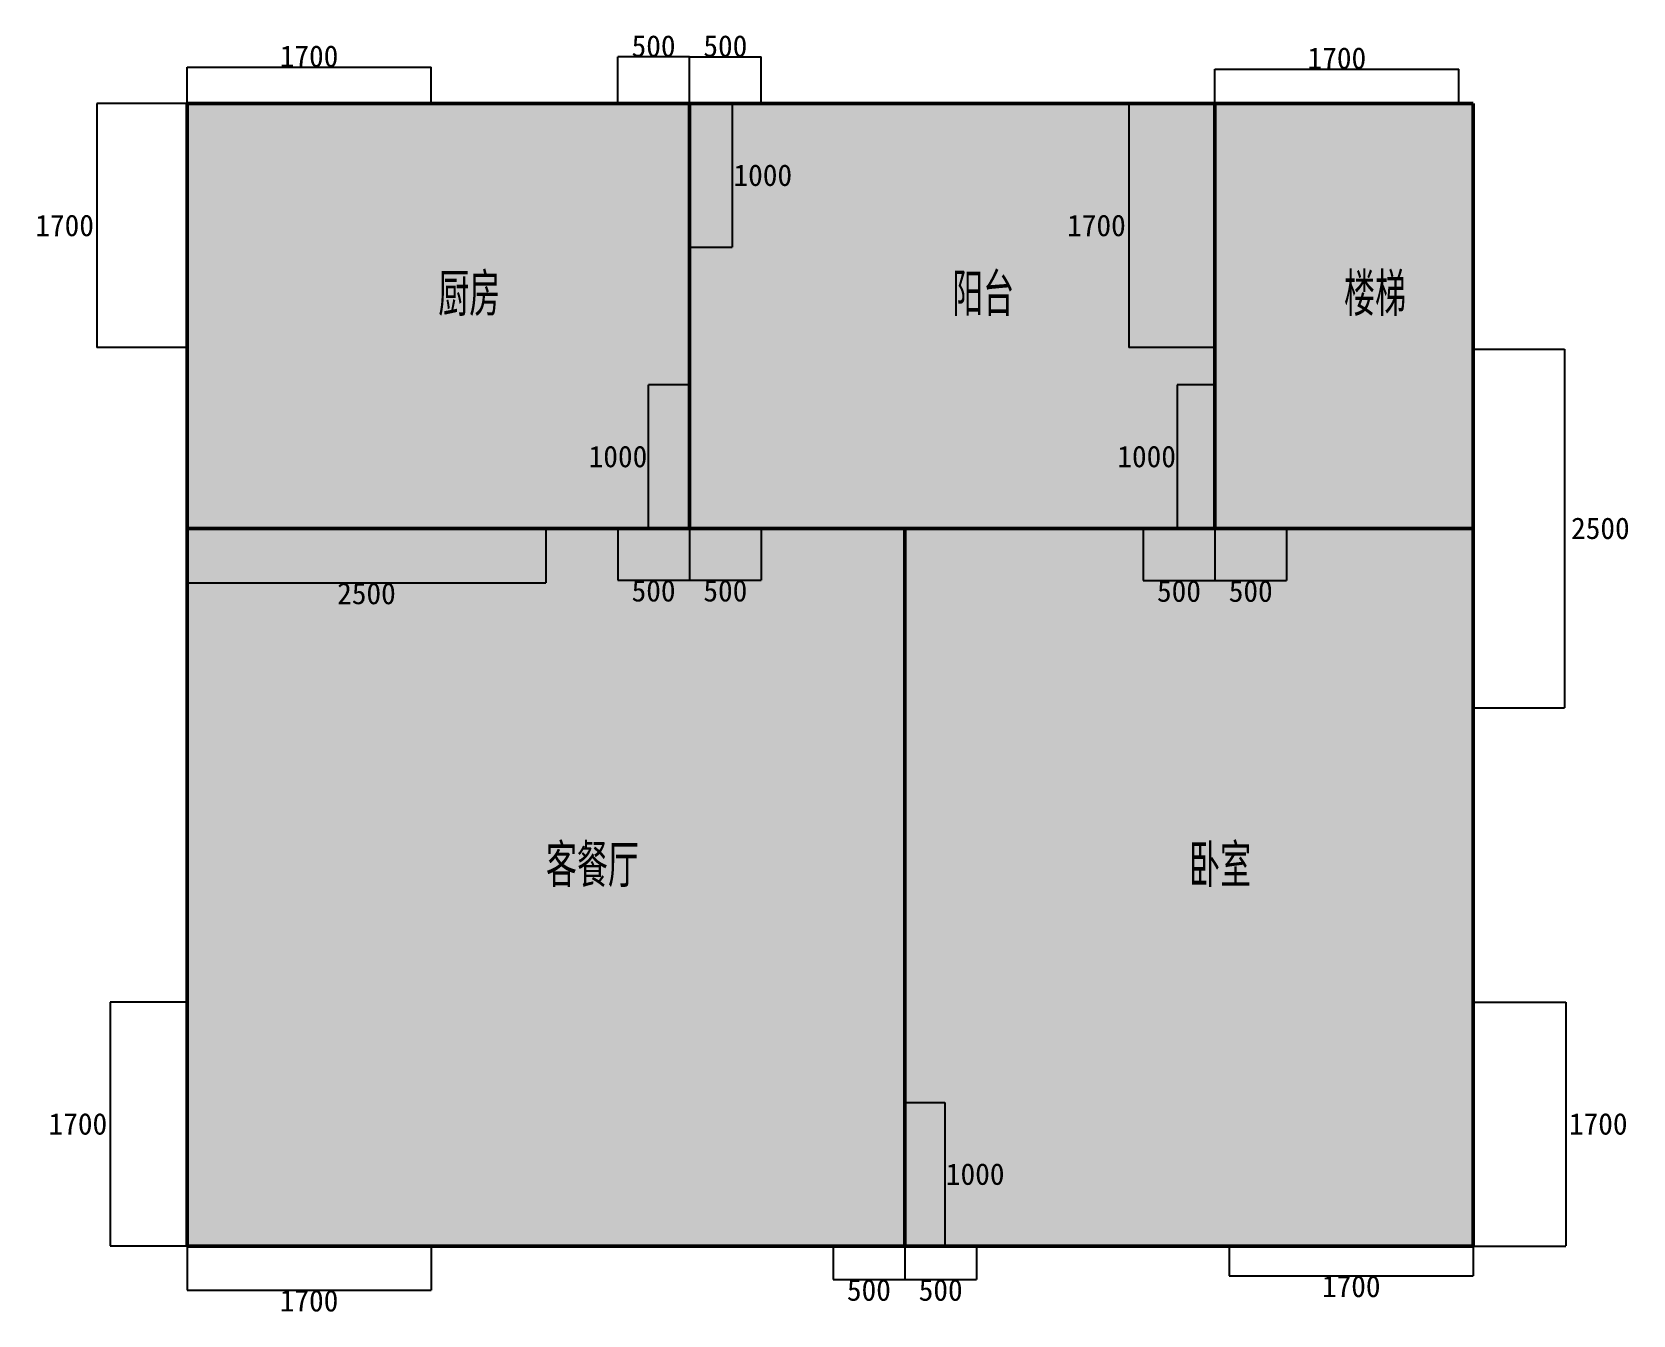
# Model space of a CAD drawing. Header units: millimetres. Extents: x -10775 to 97554, y -20484 to 9827.
# Drawn here: x 12016 to 23169, y -3766 to 5173 of the extents above; entities that cross this region are included whole.
import ezdxf

# ---------------------------------------------------------------- set-up
doc = ezdxf.new("R2010")
doc.units = ezdxf.units.MM
for name, color, linetype, lineweight in [('GANIO_BEAM', 5, 'Continuous', 50), ('GANIO_SHEARWALL', 1, 'Continuous', 50), ('GANIO_SPACE', 3, 'Continuous', 50), ('GANIO_WALL', 2, 'Continuous', 50), ('GANIO_WinDoor', 4, 'Continuous', 50)]:
    doc.layers.add(name, color=color, linetype=linetype, lineweight=lineweight)
doc.layers.add('GANIO_SLAB', color=6, linetype='Continuous')
doc.layers.add('GANIO_Text', color=3, linetype='Continuous')
doc.styles.add('AIstructureText', font='txt.shx', dxfattribs={"bigfont": 'gbcbig.shx'})
doc.dimstyles.get("Standard").update_dxf_attribs({"dimtxt": 0.18, "dimasz": 0.18, "dimexe": 0.18, "dimexo": 0.0625, "dimgap": 0.09, "dimtad": 0, "dimtih": 1, "dimtoh": 1, "dimdec": 4, "dimzin": 0, "dimdsep": 46, "dimtxsty": 'Standard', "dimcen": 0.09, "dimadec": 0, "dimazin": 0, "dimtfac": 1, "dimtdec": 4, "dimtofl": 0, "dimtmove": 0, "dimatfit": 3, "dimfxl": 1, "dimtolj": 1, "dimtzin": 0, "dimarcsym": 0})

# ---------------------------------------------------------------- blocks, each defined once
blk = doc.blocks.new('space2026042410032595568960')
at = {"layer": 'GANIO_SPACE', "color": 3, "const_width": 1}
blk.add_lwpolyline([(16596.10125775839, 4674.423595636614), (20256.1012577584, 4674.423595636614), (20256.1012577584, 3569.423595636627), (20256.10125775839, 2819.423595636627), (20256.10125775839, 1714.423595636642), (18946.10125775839, 1714.423595636642), (18096.10125775839, 1714.423595636642), (17246.10125775839, 1714.423595636641), (16596.10125775839, 1714.423595636642), (16596.10125775839, 2819.423595636637), (16596.10125775839, 3569.423595636637)], close=True, dxfattribs=at)
at = {"layer": 'GANIO_Text', "color": 3, "style": 'AIstructureText'}
blk.add_text('阳台', height=300, dxfattribs=at).set_placement((18426.1012577584, 3194.423595636627))
blk = doc.blocks.new('space2026042410032595568960space20260424100325955689609556896')
at = {"layer": 'GANIO_SPACE', "color": 3, "const_width": 1}
blk.add_lwpolyline([(13096.10125775839, 4674.423595636615), (16596.10125775839, 4674.423595636614), (16596.10125775839, 3569.423595636637), (16596.10125775839, 2819.423595636637), (16596.10125775839, 1714.423595636642), (13096.10125775839, 1714.423595636642)], close=True, dxfattribs=at)
at = {"layer": 'GANIO_Text', "color": 3, "style": 'AIstructureText'}
blk.add_text('厨房', height=300, dxfattribs=at).set_placement((14846.10125775839, 3194.423595636628))
blk = doc.blocks.new('space2026042410032595568960space20260424100325955689609556896space2026042410032595568960space202604241003259556896095568969556896')
at = {"layer": 'GANIO_SPACE', "color": 3, "const_width": 1}
blk.add_lwpolyline([(20256.1012577584, 4674.423595636614), (22056.10125775838, 4674.423595636615), (22056.10125775838, 1714.423595636642), (20256.10125775839, 1714.423595636642), (20256.10125775839, 2819.423595636627), (20256.1012577584, 3569.423595636627)], close=True, dxfattribs=at)
at = {"layer": 'GANIO_Text', "color": 3, "style": 'AIstructureText'}
blk.add_text('楼梯', height=300, dxfattribs=at).set_placement((21156.10125775839, 3194.423595636628))
blk = doc.blocks.new('space2026042410032595568960space20260424100325955689609556896space2026042410032595568960space202604241003259556896095568969556896space2026042410032595568960space20260424100325955689609556896space2026042410032595568960space2026042410032595568960955689695568969556896')
at = {"layer": 'GANIO_SPACE', "color": 3, "const_width": 1}
blk.add_lwpolyline([(18946.10125775839, 1714.423595636642), (20256.10125775839, 1714.423595636642), (22056.10125775838, 1714.423595636642), (22056.10125775838, -3285.576404363389), (18096.10125775839, -3285.576404363388), (18096.10125775839, 1714.423595636642)], close=True, dxfattribs=at)
at = {"layer": 'GANIO_Text', "color": 3, "style": 'AIstructureText'}
blk.add_text('卧室', height=300, dxfattribs=at).set_placement((20076.10125775838, -785.5764043633732))
blk = doc.blocks.new('space2026042410032595568960space20260424100325955689609556896space2026042410032595568960space202604241003259556896095568969556896space2026042410032595568960space20260424100325955689609556896space2026042410032595568960space2026042410032595568960955689695568969556896space2026042410032595568960space20260424100325955689609556896space2026042410032595568960space202604241003259556896095568969556896space2026042410032595568960space20260424100325955689609556896space2026042410032595568960space20260424100325955689609556896955689695568969556896')
at = {"layer": 'GANIO_SPACE', "color": 3, "const_width": 1}
blk.add_lwpolyline([(13096.10125775839, 1714.423595636642), (16596.10125775839, 1714.423595636642), (17246.10125775839, 1714.423595636641), (18096.10125775839, 1714.423595636642), (18096.10125775839, -3285.576404363388), (13096.10125775839, -3285.576404363389)], close=True, dxfattribs=at)
at = {"layer": 'GANIO_Text', "color": 3, "style": 'AIstructureText'}
blk.add_text('客餐厅', height=300, dxfattribs=at).set_placement((15596.10125775839, -785.5764043633732))
blk = doc.blocks.new('AIstructureGAN2026042410032578300')
at = {"layer": 'GANIO_WALL', "color": 2, "lineweight": 50}
for p, q in [((13096.101, 4674.424), (16596.101, 4674.424)), ((13096.101, 1714.424), (13096.101, 4674.424)), ((16596.101, 4674.424), (20256.101, 4674.424)), ((16596.101, 3569.424), (16596.101, 4674.424)), ((20256.101, 4674.424), (22056.101, 4674.424)), ((20256.101, 3569.424), (20256.101, 4674.424)), ((22056.101, 1714.424), (22056.101, 4674.424)), ((16596.101, 1714.424), (16596.101, 2819.424)), ((20256.101, 1714.424), (20256.101, 2819.424)), ((13096.101, 1714.424), (16596.101, 1714.424)), ((13096.101, -3285.576), (13096.101, 1714.424)), ((16596.101, 1714.424), (17246.101, 1714.424)), ((18096.101, -3285.576), (18096.101, 1714.424)), ((18946.101, 1714.424), (20256.101, 1714.424)), ((20256.101, 1714.424), (22056.101, 1714.424)), ((22056.101, -3285.576), (22056.101, 1714.424)), ((13096.101, -3285.576), (18096.101, -3285.576)), ((18096.101, -3285.576), (22056.101, -3285.576))]:
    blk.add_line(p, q, dxfattribs=at)
at = {"layer": 'GANIO_WinDoor', "color": 4, "lineweight": 50}
for p, q in [((16596.101, 2819.424), (16596.101, 3569.424)), ((20256.101, 2819.424), (20256.101, 3569.424)), ((17246.101, 1714.424), (18096.101, 1714.424)), ((18096.101, 1714.424), (18946.101, 1714.424))]:
    blk.add_line(p, q, dxfattribs=at)
for name in ['space2026042410032595568960space20260424100325955689609556896', 'space2026042410032595568960', 'space2026042410032595568960space20260424100325955689609556896space2026042410032595568960space202604241003259556896095568969556896', 'space2026042410032595568960space20260424100325955689609556896space2026042410032595568960space202604241003259556896095568969556896space2026042410032595568960space20260424100325955689609556896space2026042410032595568960space2026042410032595568960955689695568969556896space2026042410032595568960space20260424100325955689609556896space2026042410032595568960space202604241003259556896095568969556896space2026042410032595568960space20260424100325955689609556896space2026042410032595568960space20260424100325955689609556896955689695568969556896', 'space2026042410032595568960space20260424100325955689609556896space2026042410032595568960space202604241003259556896095568969556896space2026042410032595568960space20260424100325955689609556896space2026042410032595568960space2026042410032595568960955689695568969556896']:
    blk.add_blockref(name, (0, 0))
blk = doc.blocks.new('*D89')
at = {"color": 0, "lineweight": -2, "transparency": 16777216}
for p, q in [((13096.10125775839, 4674.4865), (13096.10125775839, 4928.734552768592)), ((13096.28125775839, 4928.554552768592), (14795.92125739654, 4928.554552768592)), ((14796.10125739654, 4674.486095636614), (14796.10125739654, 4928.734552768592))]:
    blk.add_line(p, q, dxfattribs=at)
at = {"color": 0, "transparency": 16777216}
for points in [[(13096.28125775839, 4928.584552768591), (13096.28125775839, 4928.524552768592), (13096.10125775839, 4928.554552768592)], [(14795.92125739654, 4928.584552768591), (14795.92125739654, 4928.524552768592), (14796.10125739654, 4928.554552768592)]]:
    blk.add_solid(points, dxfattribs=at)
at = {"layer": 'Defpoints', "color": 0, "transparency": 16777216}
for p in [(14796.10125739654, 4928.554552768592), (13096.10125775839, 4674.424), (14796.10125739654, 4674.423595636614)]:
    blk.add_point(p, dxfattribs=at)
at = {"color": 0, "transparency": 16777216, "insert": (13946.10125757746, 5003.644552768592), "char_height": 150, "attachment_point": 5}
blk.add_mtext('\\A1;1700', dxfattribs=at)
blk = doc.blocks.new('*D90')
at = {"color": 0, "lineweight": -2, "transparency": 16777216}
for p, q in [((13096.03875775839, 4674.423595636616), (12468.32557777007, 4674.423595636616)), ((12468.50557777007, 4674.243595636615), (12468.50557777008, 2974.603595636641)), ((13096.03846168449, 2974.423595636641), (12468.32557777008, 2974.423595636641))]:
    blk.add_line(p, q, dxfattribs=at)
at = {"color": 0, "transparency": 16777216}
for points in [[(12468.47557777007, 4674.243595636615), (12468.53557777008, 4674.243595636615), (12468.50557777007, 4674.423595636616)], [(12468.47557777008, 2974.603595636641), (12468.53557777008, 2974.603595636641), (12468.50557777008, 2974.423595636641)]]:
    blk.add_solid(points, dxfattribs=at)
at = {"layer": 'Defpoints', "color": 0, "transparency": 16777216}
for p in [(13096.10125775839, 4674.423595636616), (12468.50557777008, 2974.423595636641), (13096.10096168449, 2974.423595636641)]:
    blk.add_point(p, dxfattribs=at)
at = {"color": 0, "transparency": 16777216, "insert": (12243.41557777007, 3824.423595636624), "char_height": 150, "attachment_point": 5}
blk.add_mtext('\\A1;1700', dxfattribs=at)
blk = doc.blocks.new('*D91')
at = {"color": 0, "lineweight": -2, "transparency": 16777216}
for p, q in [((16096.1012581654, 4674.486635397451), (16096.1017430548, 4999.762433907272)), ((16595.92148471432, 4999.581688824807), (16096.28174278647, 4999.582433638945)), ((16596.10100009325, 4674.485890046661), (16596.10148498265, 4999.761688556481))]:
    blk.add_line(p, q, dxfattribs=at)
at = {"color": 0, "transparency": 16777216}
for points in [[(16096.28174283119, 4999.612433638945), (16096.28174274175, 4999.552433638945), (16096.10174278647, 4999.582433907271)], [(16595.92148475904, 4999.611688824807), (16595.9214846696, 4999.551688824808), (16596.10148471432, 4999.581688556481)]]:
    blk.add_solid(points, dxfattribs=at)
at = {"layer": 'Defpoints', "color": 0, "transparency": 16777216}
for p in [(16096.10174278647, 4999.582433907271), (16096.10125807223, 4674.424135397451), (16596.10100000008, 4674.423390046661)]:
    blk.add_point(p, dxfattribs=at)
at = {"color": 0, "transparency": 16777216, "insert": (16346.10172568762, 5074.672322238785), "char_height": 150, "attachment_point": 5}
blk.add_mtext('\\A1;500', dxfattribs=at)
blk = doc.blocks.new('*D92')
at = {"color": 0, "lineweight": -2, "transparency": 16777216}
for p, q in [((16596.10125775839, 4674.486365517033), (16596.10125775839, 4999.761976058327)), ((16596.28125775839, 4999.581976058327), (17095.92125048431, 4999.581976058327)), ((17096.10125048431, 4674.486095636613), (17096.10125048431, 4999.761976058327))]:
    blk.add_line(p, q, dxfattribs=at)
at = {"color": 0, "transparency": 16777216}
for points in [[(16596.28125775839, 4999.611976058327), (16596.28125775839, 4999.551976058327), (16596.10125775839, 4999.581976058327)], [(17095.92125048431, 4999.611976058327), (17095.92125048431, 4999.551976058327), (17096.10125048431, 4999.581976058327)]]:
    blk.add_solid(points, dxfattribs=at)
at = {"layer": 'Defpoints', "color": 0, "transparency": 16777216}
for p in [(17096.10125048431, 4999.581976058327), (16596.10125775839, 4674.423865517033), (17096.10125048431, 4674.423595636613)]:
    blk.add_point(p, dxfattribs=at)
at = {"color": 0, "transparency": 16777216, "insert": (16846.10125412135, 5074.671976058327), "char_height": 150, "attachment_point": 5}
blk.add_mtext('\\A1;500', dxfattribs=at)
blk = doc.blocks.new('*D93')
at = {"color": 0, "lineweight": -2, "transparency": 16777216}
for p, q in [((16596.16350000001, 4674.424000000002), (16894.6533755293, 4674.424000000002)), ((16894.4733755293, 4674.244000000002), (16894.4733755293, 3674.6035956367)), ((16596.1639111797, 3674.4235956367), (16894.6533755293, 3674.4235956367))]:
    blk.add_line(p, q, dxfattribs=at)
at = {"color": 0, "transparency": 16777216}
for points in [[(16894.4433755293, 4674.244000000002), (16894.5033755293, 4674.244000000002), (16894.4733755293, 4674.424000000002)], [(16894.4433755293, 3674.6035956367), (16894.5033755293, 3674.6035956367), (16894.4733755293, 3674.4235956367)]]:
    blk.add_solid(points, dxfattribs=at)
at = {"layer": 'Defpoints', "color": 0, "transparency": 16777216}
for p in [(16596.10100000001, 4674.424000000002), (16596.1014111797, 3674.4235956367), (16894.4733755293, 3674.4235956367)]:
    blk.add_point(p, dxfattribs=at)
at = {"color": 0, "transparency": 16777216, "insert": (17107.06337552929, 4174.423797818346), "char_height": 150, "attachment_point": 5}
blk.add_mtext('\\A1;1000', dxfattribs=at)
blk = doc.blocks.new('*D94')
at = {"color": 0, "lineweight": -2, "transparency": 16777216}
for p, q in [((16596.03839692181, 2714.42359347499), (16310.44209357695, 2714.42359347499)), ((16310.62209357695, 1714.603608800309), (16310.62209357695, 2714.24359347499)), ((16596.03896278125, 1714.423608800309), (16310.44209357695, 1714.423608800309))]:
    blk.add_line(p, q, dxfattribs=at)
at = {"color": 0, "transparency": 16777216}
for points in [[(16310.59209357695, 2714.24359347499), (16310.65209357695, 2714.24359347499), (16310.62209357695, 2714.42359347499)], [(16310.59209357695, 1714.603608800309), (16310.65209357695, 1714.603608800309), (16310.62209357695, 1714.423608800309)]]:
    blk.add_solid(points, dxfattribs=at)
at = {"layer": 'Defpoints', "color": 0, "transparency": 16777216}
for p in [(16310.62209357695, 2714.42359347499), (16596.10089692181, 2714.42359347499), (16596.10146278125, 1714.423608800309)]:
    blk.add_point(p, dxfattribs=at)
at = {"color": 0, "transparency": 16777216, "insert": (16098.03209357695, 2214.423601137645), "char_height": 150, "attachment_point": 5}
blk.add_mtext('\\A1;1000', dxfattribs=at)
blk = doc.blocks.new('*D95')
at = {"color": 0, "lineweight": -2, "transparency": 16777216}
for p, q in [((16096.10126624815, 1714.361095636642), (16096.10126624815, 1353.928017002582)), ((16596.10125775839, 1714.361095030337), (16596.10125775839, 1353.928017002582)), ((16096.28126624815, 1354.108017002582), (16595.92125775839, 1354.108017002582))]:
    blk.add_line(p, q, dxfattribs=at)
at = {"color": 0, "transparency": 16777216}
for points in [[(16096.28126624815, 1354.138017002582), (16096.28126624815, 1354.078017002582), (16096.10126624815, 1354.108017002582)], [(16595.92125775839, 1354.138017002582), (16595.92125775839, 1354.078017002582), (16596.10125775839, 1354.108017002582)]]:
    blk.add_solid(points, dxfattribs=at)
at = {"layer": 'Defpoints', "color": 0, "transparency": 16777216}
for p in [(16096.10126624815, 1714.423595636642), (16596.10125775839, 1714.423595030337), (16596.10125775839, 1354.108017002582)]:
    blk.add_point(p, dxfattribs=at)
at = {"color": 0, "transparency": 16777216, "insert": (16346.10126200327, 1279.018017002582), "char_height": 150, "attachment_point": 5}
blk.add_mtext('\\A1;500', dxfattribs=at)
blk = doc.blocks.new('*D96')
at = {"color": 0, "lineweight": -2, "transparency": 16777216}
for p, q in [((16596.101, 1714.361095030337), (16596.101, 1353.928017002582)), ((17096.10125775768, 1714.361121963964), (17096.10125775768, 1353.928017002582)), ((16596.281, 1354.108017002582), (17095.92125775768, 1354.108017002582))]:
    blk.add_line(p, q, dxfattribs=at)
at = {"color": 0, "transparency": 16777216}
for points in [[(16596.281, 1354.138017002582), (16596.281, 1354.078017002582), (16596.101, 1354.108017002582)], [(17095.92125775768, 1354.138017002582), (17095.92125775768, 1354.078017002582), (17096.10125775768, 1354.108017002582)]]:
    blk.add_solid(points, dxfattribs=at)
at = {"layer": 'Defpoints', "color": 0, "transparency": 16777216}
for p in [(16596.101, 1714.423595030337), (17096.10125775768, 1714.423621963964), (17096.10125775768, 1354.108017002582)]:
    blk.add_point(p, dxfattribs=at)
at = {"color": 0, "transparency": 16777216, "insert": (16846.10112887884, 1279.018017002582), "char_height": 150, "attachment_point": 5}
blk.add_mtext('\\A1;500', dxfattribs=at)
blk = doc.blocks.new('*D97')
at = {"color": 0, "lineweight": -2, "transparency": 16777216}
for p, q in [((13096.10125775839, 1714.361095636641), (13096.10125775839, 1335.111080794384)), ((15596.10125775839, 1714.361095636642), (15596.10125775839, 1335.111080794384)), ((13096.28125775839, 1335.291080794384), (15595.92125775839, 1335.291080794384))]:
    blk.add_line(p, q, dxfattribs=at)
at = {"color": 0, "transparency": 16777216}
for points in [[(13096.28125775839, 1335.321080794384), (13096.28125775839, 1335.261080794384), (13096.10125775839, 1335.291080794384)], [(15595.92125775839, 1335.321080794384), (15595.92125775839, 1335.261080794384), (15596.10125775839, 1335.291080794384)]]:
    blk.add_solid(points, dxfattribs=at)
at = {"layer": 'Defpoints', "color": 0, "transparency": 16777216}
for p in [(13096.10125775839, 1714.423595636641), (15596.10125775839, 1714.423595636642), (15596.10125775839, 1335.291080794384)]:
    blk.add_point(p, dxfattribs=at)
at = {"color": 0, "transparency": 16777216, "insert": (14346.10125775839, 1260.201080794385), "char_height": 150, "attachment_point": 5}
blk.add_mtext('\\A1;2500', dxfattribs=at)
blk = doc.blocks.new('*D98')
at = {"color": 0, "lineweight": -2, "transparency": 16777216}
for p, q in [((20256.1012577584, 4674.486095636614), (20256.1012577584, 4915.085984669398)), ((20256.2812577584, 4914.905984669398), (21955.9212577583, 4914.905984669398)), ((21956.1012577583, 4674.486674108986), (21956.1012577583, 4915.085984669398))]:
    blk.add_line(p, q, dxfattribs=at)
at = {"color": 0, "transparency": 16777216}
for points in [[(20256.2812577584, 4914.935984669398), (20256.2812577584, 4914.875984669398), (20256.1012577584, 4914.905984669398)], [(21955.9212577583, 4914.935984669398), (21955.9212577583, 4914.875984669398), (21956.1012577583, 4914.905984669398)]]:
    blk.add_solid(points, dxfattribs=at)
at = {"layer": 'Defpoints', "color": 0, "transparency": 16777216}
for p in [(21956.1012577583, 4914.905984669398), (20256.1012577584, 4674.423595636614), (21956.1012577583, 4674.424174108986)]:
    blk.add_point(p, dxfattribs=at)
at = {"color": 0, "transparency": 16777216, "insert": (21106.10125775835, 4989.995984669398), "char_height": 150, "attachment_point": 5}
blk.add_mtext('\\A1;1700', dxfattribs=at)
blk = doc.blocks.new('*D99')
at = {"color": 0, "lineweight": -2, "transparency": 16777216}
for p, q in [((20256.0387577584, 4674.424174108988), (19656.25333174447, 4674.424174108988)), ((19656.43333174447, 4674.244174108988), (19656.43333174447, 2974.603595636723)), ((20256.03910720398, 2974.423595636723), (19656.25333174447, 2974.423595636723))]:
    blk.add_line(p, q, dxfattribs=at)
at = {"color": 0, "transparency": 16777216}
for points in [[(19656.40333174447, 4674.244174108988), (19656.46333174447, 4674.244174108988), (19656.43333174447, 4674.424174108988)], [(19656.40333174447, 2974.603595636723), (19656.46333174447, 2974.603595636723), (19656.43333174447, 2974.423595636723)]]:
    blk.add_solid(points, dxfattribs=at)
at = {"layer": 'Defpoints', "color": 0, "transparency": 16777216}
for p in [(20256.1012577584, 4674.424174108988), (19656.43333174447, 2974.423595636723), (20256.10160720398, 2974.423595636723)]:
    blk.add_point(p, dxfattribs=at)
at = {"color": 0, "transparency": 16777216, "insert": (19431.34333174447, 3824.423884872849), "char_height": 150, "attachment_point": 5}
blk.add_mtext('\\A1;1700', dxfattribs=at)
blk = doc.blocks.new('*D100')
at = {"color": 0, "lineweight": -2, "transparency": 16777216}
for p, q in [((19756.10125775844, 1714.361322962794), (19756.10125775844, 1351.693789136618)), ((20256.10125775839, 1714.361095636642), (20256.10125775839, 1351.693789136618)), ((19756.28125775844, 1351.873789136618), (20255.92125775839, 1351.873789136618))]:
    blk.add_line(p, q, dxfattribs=at)
at = {"color": 0, "transparency": 16777216}
for points in [[(19756.28125775844, 1351.903789136618), (19756.28125775844, 1351.843789136618), (19756.10125775844, 1351.873789136618)], [(20255.92125775839, 1351.903789136618), (20255.92125775839, 1351.843789136618), (20256.10125775839, 1351.873789136618)]]:
    blk.add_solid(points, dxfattribs=at)
at = {"layer": 'Defpoints', "color": 0, "transparency": 16777216}
for p in [(19756.10125775844, 1714.423822962794), (20256.10125775839, 1714.423595636642), (20256.10125775839, 1351.873789136618)]:
    blk.add_point(p, dxfattribs=at)
at = {"color": 0, "transparency": 16777216, "insert": (20006.10125775842, 1276.783789136618), "char_height": 150, "attachment_point": 5}
blk.add_mtext('\\A1;500', dxfattribs=at)
blk = doc.blocks.new('*D102')
at = {"color": 0, "lineweight": -2, "transparency": 16777216}
for p, q in [((20256.03893112963, 2714.424014336591), (19993.31387573481, 2714.424014336591)), ((19993.49387573481, 2714.244014336592), (19993.49387573481, 1714.604000000001)), ((20256.03850000001, 1714.424000000001), (19993.31387573481, 1714.424000000001))]:
    blk.add_line(p, q, dxfattribs=at)
at = {"color": 0, "transparency": 16777216}
for points in [[(19993.46387573481, 2714.244014336592), (19993.52387573481, 2714.244014336592), (19993.49387573481, 2714.424014336591)], [(19993.46387573481, 1714.604000000001), (19993.52387573481, 1714.604000000001), (19993.49387573481, 1714.424000000001)]]:
    blk.add_solid(points, dxfattribs=at)
at = {"layer": 'Defpoints', "color": 0, "transparency": 16777216}
for p in [(20256.10143112963, 2714.424014336591), (19993.49387573481, 1714.424000000001), (20256.10100000001, 1714.424000000001)]:
    blk.add_point(p, dxfattribs=at)
at = {"color": 0, "transparency": 16777216, "insert": (19780.90387573481, 2214.42400716829), "char_height": 150, "attachment_point": 5}
blk.add_mtext('\\A1;1000', dxfattribs=at)
blk = doc.blocks.new('*D103')
at = {"color": 0, "lineweight": -2, "transparency": 16777216}
for p, q in [((22056.16347986531, 2964.423597244289), (22691.74986283155, 2964.423597244289)), ((22691.56986283155, 2964.243597244289), (22691.56986283155, 464.6035956366423)), ((22056.16375775839, 464.4235956366422), (22691.74986283155, 464.4235956366423))]:
    blk.add_line(p, q, dxfattribs=at)
at = {"color": 0, "transparency": 16777216}
for points in [[(22691.53986283155, 2964.243597244289), (22691.59986283155, 2964.243597244289), (22691.56986283155, 2964.423597244289)], [(22691.53986283155, 464.6035956366423), (22691.59986283155, 464.6035956366423), (22691.56986283155, 464.4235956366423)]]:
    blk.add_solid(points, dxfattribs=at)
at = {"layer": 'Defpoints', "color": 0, "transparency": 16777216}
for p in [(22056.10097986531, 2964.423597244289), (22056.10125775839, 464.4235956366422), (22691.56986283155, 464.4235956366423)]:
    blk.add_point(p, dxfattribs=at)
at = {"color": 0, "transparency": 16777216, "insert": (22941.65986283154, 1714.423596440459), "char_height": 150, "attachment_point": 5}
blk.add_mtext('\\A1;2500', dxfattribs=at)
blk = doc.blocks.new('*D104')
at = {"color": 0, "lineweight": -2, "transparency": 16777216}
for p, q in [((13096.03850000001, -1585.576000000001), (12560.67228576513, -1585.576000000001)), ((12560.85228576513, -1585.756000000001), (12560.85228576513, -3285.396000000002)), ((13096.03875775839, -3285.576000000002), (12560.67228576513, -3285.576000000002))]:
    blk.add_line(p, q, dxfattribs=at)
at = {"color": 0, "transparency": 16777216}
for points in [[(12560.82228576513, -1585.756000000001), (12560.88228576513, -1585.756000000001), (12560.85228576513, -1585.576000000001)], [(12560.82228576513, -3285.396000000002), (12560.88228576513, -3285.396000000002), (12560.85228576513, -3285.576000000002)]]:
    blk.add_solid(points, dxfattribs=at)
at = {"layer": 'Defpoints', "color": 0, "transparency": 16777216}
for p in [(13096.10100000001, -1585.576000000001), (12560.85228576513, -3285.576000000002), (13096.10125775839, -3285.576000000002)]:
    blk.add_point(p, dxfattribs=at)
at = {"color": 0, "transparency": 16777216, "insert": (12335.76228576512, -2435.576000000005), "char_height": 150, "attachment_point": 5}
blk.add_mtext('\\A1;1700', dxfattribs=at)
blk = doc.blocks.new('*D105')
at = {"color": 0, "lineweight": -2, "transparency": 16777216}
for p, q in [((13096.101, -3285.6385), (13096.101, -3592.75417514799)), ((14796.10100000015, -3285.638791014425), (14796.10100000015, -3592.75417514799)), ((13096.281, -3592.57417514799), (14795.92100000015, -3592.57417514799))]:
    blk.add_line(p, q, dxfattribs=at)
at = {"color": 0, "transparency": 16777216}
for points in [[(13096.281, -3592.54417514799), (13096.281, -3592.604175147991), (13096.101, -3592.57417514799)], [(14795.92100000015, -3592.54417514799), (14795.92100000015, -3592.604175147991), (14796.10100000015, -3592.57417514799)]]:
    blk.add_solid(points, dxfattribs=at)
at = {"layer": 'Defpoints', "color": 0, "transparency": 16777216}
for p in [(13096.101, -3285.576), (14796.10100000015, -3285.576291014425), (14796.10100000015, -3592.57417514799)]:
    blk.add_point(p, dxfattribs=at)
at = {"color": 0, "transparency": 16777216, "insert": (13946.10100000007, -3667.664175147991), "char_height": 150, "attachment_point": 5}
blk.add_mtext('\\A1;1700', dxfattribs=at)
blk = doc.blocks.new('*D106')
at = {"color": 0, "lineweight": -2, "transparency": 16777216}
for p, q in [((17596.10125775853, -3285.639034209967), (17596.10125775853, -3518.272915887637)), ((18096.101, -3285.639034209967), (18096.101, -3518.272915887637)), ((17596.28125775853, -3518.092915887637), (18095.921, -3518.092915887637))]:
    blk.add_line(p, q, dxfattribs=at)
at = {"color": 0, "transparency": 16777216}
for points in [[(17596.28125775853, -3518.062915887637), (17596.28125775853, -3518.122915887638), (17596.10125775853, -3518.092915887637)], [(18095.921, -3518.062915887637), (18095.921, -3518.122915887638), (18096.101, -3518.092915887637)]]:
    blk.add_solid(points, dxfattribs=at)
at = {"layer": 'Defpoints', "color": 0, "transparency": 16777216}
for p in [(17596.10125775853, -3285.576534209967), (18096.101, -3285.576534209967), (18096.101, -3518.092915887637)]:
    blk.add_point(p, dxfattribs=at)
at = {"color": 0, "transparency": 16777216, "insert": (17846.10112887927, -3593.182915887638), "char_height": 150, "attachment_point": 5}
blk.add_mtext('\\A1;500', dxfattribs=at)
blk = doc.blocks.new('*D107')
at = {"color": 0, "lineweight": -2, "transparency": 16777216}
for p, q in [((18096.10125775839, -3285.638904363388), (18096.10125775839, -3518.272648782654)), ((18596.10125775839, -3285.6385), (18596.10125775839, -3518.272648782654)), ((18096.28125775839, -3518.092648782654), (18595.92125775839, -3518.092648782654))]:
    blk.add_line(p, q, dxfattribs=at)
at = {"color": 0, "transparency": 16777216}
for points in [[(18096.28125775839, -3518.062648782653), (18096.28125775839, -3518.122648782654), (18096.10125775839, -3518.092648782654)], [(18595.92125775839, -3518.062648782653), (18595.92125775839, -3518.122648782654), (18596.10125775839, -3518.092648782654)]]:
    blk.add_solid(points, dxfattribs=at)
at = {"layer": 'Defpoints', "color": 0, "transparency": 16777216}
for p in [(18096.10125775839, -3285.576404363388), (18596.10125775839, -3285.576), (18596.10125775839, -3518.092648782654)]:
    blk.add_point(p, dxfattribs=at)
at = {"color": 0, "transparency": 16777216, "insert": (18346.10125775839, -3593.182648782654), "char_height": 150, "attachment_point": 5}
blk.add_mtext('\\A1;500', dxfattribs=at)
blk = doc.blocks.new('*D108')
at = {"color": 0, "lineweight": -2, "transparency": 16777216}
for p, q in [((18096.16356598832, -2285.576404363407), (18374.1848662724, -2285.576404363407)), ((18374.0048662724, -2285.756404363407), (18374.0048662724, -3285.396000000002)), ((18096.16350000001, -3285.576000000002), (18374.1848662724, -3285.576000000002))]:
    blk.add_line(p, q, dxfattribs=at)
at = {"color": 0, "transparency": 16777216}
for points in [[(18373.9748662724, -2285.756404363407), (18374.0348662724, -2285.756404363407), (18374.0048662724, -2285.576404363407)], [(18373.9748662724, -3285.396000000002), (18374.0348662724, -3285.396000000002), (18374.0048662724, -3285.576000000002)]]:
    blk.add_solid(points, dxfattribs=at)
at = {"layer": 'Defpoints', "color": 0, "transparency": 16777216}
for p in [(18096.10106598832, -2285.576404363407), (18096.10100000001, -3285.576000000002), (18374.0048662724, -3285.576000000002)]:
    blk.add_point(p, dxfattribs=at)
at = {"color": 0, "transparency": 16777216, "insert": (18586.5948662724, -2785.576202181709), "char_height": 150, "attachment_point": 5}
blk.add_mtext('\\A1;1000', dxfattribs=at)
blk = doc.blocks.new('*D109')
at = {"color": 0, "lineweight": -2, "transparency": 16777216}
for p, q in [((20356.101, -3285.6385), (20356.101, -3492.867839663525)), ((22056.101, -3285.6385), (22056.101, -3492.867839663525)), ((20356.281, -3492.687839663525), (22055.921, -3492.687839663525))]:
    blk.add_line(p, q, dxfattribs=at)
at = {"color": 0, "transparency": 16777216}
for points in [[(20356.281, -3492.657839663525), (20356.281, -3492.717839663525), (20356.101, -3492.687839663525)], [(22055.921, -3492.657839663525), (22055.921, -3492.717839663525), (22056.101, -3492.687839663525)]]:
    blk.add_solid(points, dxfattribs=at)
at = {"layer": 'Defpoints', "color": 0, "transparency": 16777216}
for p in [(20356.101, -3285.576), (22056.101, -3285.576), (22056.101, -3492.687839663525)]:
    blk.add_point(p, dxfattribs=at)
at = {"color": 0, "transparency": 16777216, "insert": (21206.101, -3567.777839663525), "char_height": 150, "attachment_point": 5}
blk.add_mtext('\\A1;1700', dxfattribs=at)
blk = doc.blocks.new('*D110')
at = {"color": 0, "lineweight": -2, "transparency": 16777216}
for p, q in [((22056.16350000001, -1585.576004765488), (22701.89216062819, -1585.576004765488)), ((22701.71216062819, -1585.756004765488), (22701.71216062819, -3285.396404363391)), ((22056.16350000001, -3285.57640436339), (22701.89216062819, -3285.57640436339))]:
    blk.add_line(p, q, dxfattribs=at)
at = {"color": 0, "transparency": 16777216}
for points in [[(22701.68216062819, -1585.756004765488), (22701.74216062819, -1585.756004765488), (22701.71216062819, -1585.576004765488)], [(22701.68216062819, -3285.396404363391), (22701.74216062819, -3285.396404363391), (22701.71216062819, -3285.57640436339)]]:
    blk.add_solid(points, dxfattribs=at)
at = {"layer": 'Defpoints', "color": 0, "transparency": 16777216}
for p in [(22056.10100000001, -1585.576004765488), (22056.10100000001, -3285.57640436339), (22701.71216062819, -3285.57640436339)]:
    blk.add_point(p, dxfattribs=at)
at = {"color": 0, "transparency": 16777216, "insert": (22926.80216062818, -2435.576204564445), "char_height": 150, "attachment_point": 5}
blk.add_mtext('\\A1;1700', dxfattribs=at)
blk = doc.blocks.new('*D111')
at = {"color": 0, "lineweight": -2, "transparency": 16777216}
for p, q in [((20256.101, 1714.3615), (20256.101, 1351.693789136618)), ((20756.10125775843, 1714.361505852196), (20756.10125775843, 1351.693789136618)), ((20256.281, 1351.873789136618), (20755.92125775843, 1351.873789136618))]:
    blk.add_line(p, q, dxfattribs=at)
at = {"color": 0, "transparency": 16777216}
for points in [[(20256.281, 1351.903789136618), (20256.281, 1351.843789136618), (20256.101, 1351.873789136618)], [(20755.92125775843, 1351.903789136618), (20755.92125775843, 1351.843789136618), (20756.10125775843, 1351.873789136618)]]:
    blk.add_solid(points, dxfattribs=at)
at = {"layer": 'Defpoints', "color": 0, "transparency": 16777216}
for p in [(20256.101, 1714.424), (20756.10125775843, 1714.424005852196), (20756.10125775843, 1351.873789136618)]:
    blk.add_point(p, dxfattribs=at)
at = {"color": 0, "transparency": 16777216, "insert": (20506.10112887921, 1276.783789136618), "char_height": 150, "attachment_point": 5}
blk.add_mtext('\\A1;500', dxfattribs=at)

msp = doc.modelspace()

# ---------------------------------------------------------------- hatches: boundary and pattern name
at = {"layer": 'GANIO_SLAB', "transparency": 33554512}
for points in [[(16596.10125775839, 1714.423595636642), (15796.10125775839, 1714.423595636642), (15770.00125775839, 1714.423595636642), (13920.00125775839, 1714.423595636642), (13896.10125775839, 1714.423595636642), (13096.10125775839, 1714.423595636642), (13096.10125775839, 2950.003595636642), (13096.10125775839, 2974.423595636642), (13096.10125775839, 4674.423595636642), (14102.73125775839, 4674.423595636642), (14120.00125775839, 4674.423595636642), (15770.00125775839, 4674.423595636642), (15796.10125775839, 4674.423595636642), (16596.10125775839, 4674.423595636642), (16596.10125775839, 3569.423595636642), (16596.10125775839, 2819.423595636642)], [(17246.10125775839, 1714.423595636642), (16596.10125775839, 1714.423595636642), (16596.10125775839, 2819.423595636642), (16596.10125775839, 3569.423595636642), (16596.10125775839, 4674.423595636642), (17196.10125775839, 4674.423595636642), (17220.00125775839, 4674.423595636642), (20256.10125775839, 4674.423595636642), (20256.10125775839, 3569.423595636642), (20256.10125775839, 2819.423595636642), (20256.10125775839, 1714.423595636642), (18946.10125775839, 1714.423595636642), (18096.10125775839, 1714.423595636642)], [(22056.10125775839, 1714.423595636642), (20256.10125775839, 1714.423595636642), (20256.10125775839, 2819.423595636642), (20256.10125775839, 3569.423595636642), (20256.10125775839, 4674.423595636642), (22056.10125775839, 4674.423595636642), (22056.10125775839, 3414.423595636642)], [(15076.10125775839, -3285.576404363358), (13096.10125775839, -3285.576404363358), (13096.10125775839, -1585.576404363358), (13096.10125775839, 1714.423595636642), (13896.10125775839, 1714.423595636642), (13920.00125775839, 1714.423595636642), (15770.00125775839, 1714.423595636642), (15796.10125775839, 1714.423595636642), (16596.10125775839, 1714.423595636642), (17246.10125775839, 1714.423595636642), (18096.10125775839, 1714.423595636642), (18096.10125775839, -1585.576404363358), (18096.10125775839, -3285.576404363358), (17296.10125775839, -3285.576404363358)], [(18896.10125775839, -3285.576404363358), (18096.10125775839, -3285.576404363358), (18096.10125775839, -1585.576404363358), (18096.10125775839, 1714.423595636642), (18946.10125775839, 1714.423595636642), (20256.10125775839, 1714.423595636642), (22056.10125775839, 1714.423595636642), (22056.10125775839, 914.4235956366422), (22056.10125775839, 850.0035956366422), (22056.10125775839, -1585.576404363358), (22056.10125775839, -3285.576404363358), (20356.10125775839, -3285.576404363358), (20320.00125775839, -3285.576404363358)]]:
    msp.add_hatch(color=6, dxfattribs=at).paths.add_polyline_path(points, flags=16)

# ---------------------------------------------------------------- linework, layer by layer
at = {"layer": 'GANIO_BEAM', "color": 5, "lineweight": 50}
for p, q in [((14796.10125775839, 4674.423595636614), (16096.10125775839, 4674.424135397452)), ((15770, 4674.424), (15796.101, 4674.424)), ((17096.10125775839, 4674.423595636614), (20256.101, 4674.424)), ((17196.101, 4674.424), (17220, 4674.424)), ((21956.1012577583, 4674.424174108986), (22056.101, 4674.424)), ((22056.1009798653, 2964.423595636611), (22056.101, 4674.424)), ((16596.1008969218, 2714.423595636576), (16596.10141117969, 3674.423595636698)), ((13096.101, 2950), (13096.101, 2974.424)), ((13096.101, 1714.424), (13096.101, 2950)), ((20256.10143112962, 2714.423999999985), (20256.10160720397, 2974.423595636722)), ((13096.101, -1585.576), (13096.101, 1714.424)), ((15596.10125775839, 1714.423595636642), (16096.10125775839, 1714.423595636642)), ((17096.10125775768, 1714.423621963964), (18096.101, 1714.424)), ((18096.101, 1714.424), (19756.10125775844, 1714.423822962794)), ((18096.10106598832, -2285.576404363406), (18096.101, 1714.424)), ((20756.10125775843, 1714.424005852196), (22056.101, 1714.423595636642)), ((22056.101, -1585.576), (22056.10125775838, 464.4235956366419)), ((14796.10100000015, -3285.576291014425), (17596.10125775853, -3285.576534209967)), ((18596.10125775839, -3285.576), (20320, -3285.576)), ((20320, -3285.576), (20356.101, -3285.576))]:
    msp.add_line(p, q, dxfattribs=at)
at = {"layer": 'GANIO_SHEARWALL', "color": 1, "lineweight": 50}
for p, q in [((13096.10096168448, 2974.423595636641), (13096.10125775839, 4674.423595636615)), ((14796.10125775839, 4674.423595636614), (13096.10125775839, 4674.423595636615)), ((17096.10125775839, 4674.423595636614), (16096.10125775839, 4674.424135397452)), ((16596.10141117969, 3674.423595636698), (16596.101, 4674.423595636614)), ((20256.10160720397, 2974.423595636722), (20256.101, 4674.423595636614)), ((21956.1012577583, 4674.424174108986), (20256.1012577584, 4674.423595636614)), ((22056.1009798653, 2964.423595636611), (22056.10125775838, 464.4235956366419)), ((16596.1008969218, 2714.423595636576), (16596.10125775839, 1714.423595636642)), ((20256.10143112962, 2714.423999999985), (20256.10125775839, 1714.424)), ((15596.10125775839, 1714.423595636642), (13096.10125775839, 1714.423595636641)), ((17096.10125775768, 1714.423621963964), (16096.10125775839, 1714.423595636642)), ((20756.10125775843, 1714.424005852196), (19756.10125775844, 1714.423822962794)), ((13096.10125775839, -1585.576000000001), (13096.10125775839, -3285.576404363389)), ((22056.10125775838, -1585.576004765488), (22056.10125775838, -3285.576404363389)), ((18096.10106598832, -2285.576404363406), (18096.10125775839, -3285.576404363388)), ((14796.10100000015, -3285.576404363389), (13096.10125775839, -3285.576404363389)), ((17596.10125775853, -3285.576534209967), (18596.10125775839, -3285.576)), ((20356.101, -3285.576), (22056.101, -3285.576))]:
    msp.add_line(p, q, dxfattribs=at)

# ---------------------------------------------------------------- block references
msp.add_blockref('AIstructureGAN2026042410032578300', (0, 0))

# ---------------------------------------------------------------- dimensions: what is measured, and where the dimension line sits
for p1, p2, distance, picture, middle in [((16596.10100000008, 4674.423390046662), (16096.10125807223, 4674.424135397452), -325.15829851017975, '*D91', (16346.10172568762, 5074.672322238785)), ((16596.10125775839, 4674.423865517033), (17096.10125048431, 4674.423595636613), 325.158380421667, '*D92', (16846.10125412135, 5074.671976058327)), ((13096.10125775839, 4674.424), (14796.10125739654, 4674.423595636614), 254.1309571319708, '*D89', (13946.10125757746, 5003.644552768592)), ((20256.1012577584, 4674.423595636614), (21956.1012577583, 4674.424174108986), 240.48181056039783, '*D98', (21106.10125775835, 4989.995984669398)), ((13096.10125775839, 4674.423595636614), (13096.10096168448, 2974.423595636641), -627.5953839143909, '*D90', (12243.41557777007, 3824.423595636624)), ((16596.101, 4674.424), (16596.10141117969, 3674.423595636698), 298.3719643495827, '*D93', (17107.06337552929, 4174.423797818346)), ((20256.1012577584, 4674.424174108986), (20256.10160720397, 2974.423595636722), -599.6682754594896, '*D99', (19431.34333174447, 3824.423884872849)), ((22056.1009798653, 2964.423597244288), (22056.10125775838, 464.4235956366419), 635.4686050731685, '*D103', (22941.65986283154, 1714.423596440459)), ((16596.10146278124, 1714.423608800308), (16596.1008969218, 2714.423593474989), 285.47880334480186, '*D94', (16098.03209357695, 2214.423601137645)), ((20256.10143112963, 2714.424014336591), (20256.101, 1714.424), -262.6071242651644, '*D102', (19780.90387573481, 2214.42400716829)), ((16096.10126624815, 1714.423595636642), (16596.10125775839, 1714.423595030337), -360.315578027755, '*D95', (16346.10126200327, 1279.018017002582)), ((16596.101, 1714.423595030337), (17096.10125775768, 1714.423621963964), -360.31560496138144, '*D96', (16846.10112887884, 1279.018017002582)), ((19756.10125775844, 1714.423822962794), (20256.10125775839, 1714.423595636642), -362.5498064999866, '*D100', (20006.10125775842, 1276.783789136618)), ((20256.101, 1714.424), (20756.10125775843, 1714.424005852196), -362.550216715578, '*D111', (20506.10112887921, 1276.783789136618)), ((13096.101, -1585.576), (13096.10125775839, -3285.576), -535.2489719932539, '*D104', (12335.76228576512, -2435.576000000005)), ((18096.10106598832, -2285.576404363406), (18096.101, -3285.576), 277.9038662724009, '*D108', (18586.5948662724, -2785.576202181709)), ((13096.101, -3285.576), (14796.10100000015, -3285.576291014425), -306.99788413356055, '*D105', (13946.10100000007, -3667.664175147991)), ((18096.10125775839, -3285.576404363388), (18596.10125775839, -3285.576), -232.51664878257807, '*D107', (18346.10125775839, -3593.182648782654))]:
    dim = msp.add_aligned_dim(p1=p1, p2=p2, distance=distance, dimstyle='Standard', override={"dimtxt": 150, "dimtad": 2, "dimdec": 0})
    dim.commit()
    dim.dimension.update_dxf_attribs({"geometry": picture, "text_midpoint": middle})
for base, p1, p2, picture, middle in [((15596.10125775839, 1335.291080794384), (13096.10125775839, 1714.423595636641), (15596.10125775839, 1714.423595636642), '*D97', (14346.10125775839, 1260.201080794385)), ((18096.101, -3518.092915887637), (17596.10125775853, -3285.576534209967), (18096.101, -3285.576534209967), '*D106', (17846.10112887927, -3593.182915887638)), ((22056.101, -3492.687839663525), (20356.101, -3285.576), (22056.101, -3285.576), '*D109', (21206.101, -3567.777839663525))]:
    dim = msp.add_linear_dim(base=base, p1=p1, p2=p2, dimstyle='Standard', override={"dimtxt": 150, "dimtad": 2, "dimdec": 0})
    dim.commit()
    dim.dimension.update_dxf_attribs({"geometry": picture, "text_midpoint": middle})
dim = msp.add_linear_dim(base=(22701.71216062819, -3285.57640436339), p1=(22056.101, -1585.576004765487), p2=(22056.101, -3285.576404363389), angle=90, dimstyle='Standard', override={"dimtxt": 150, "dimtad": 2, "dimdec": 0})
dim.commit()
dim.dimension.update_dxf_attribs({"geometry": '*D110', "text_midpoint": (22926.80216062818, -2435.576204564445)})

doc.saveas('drawing.dxf')
